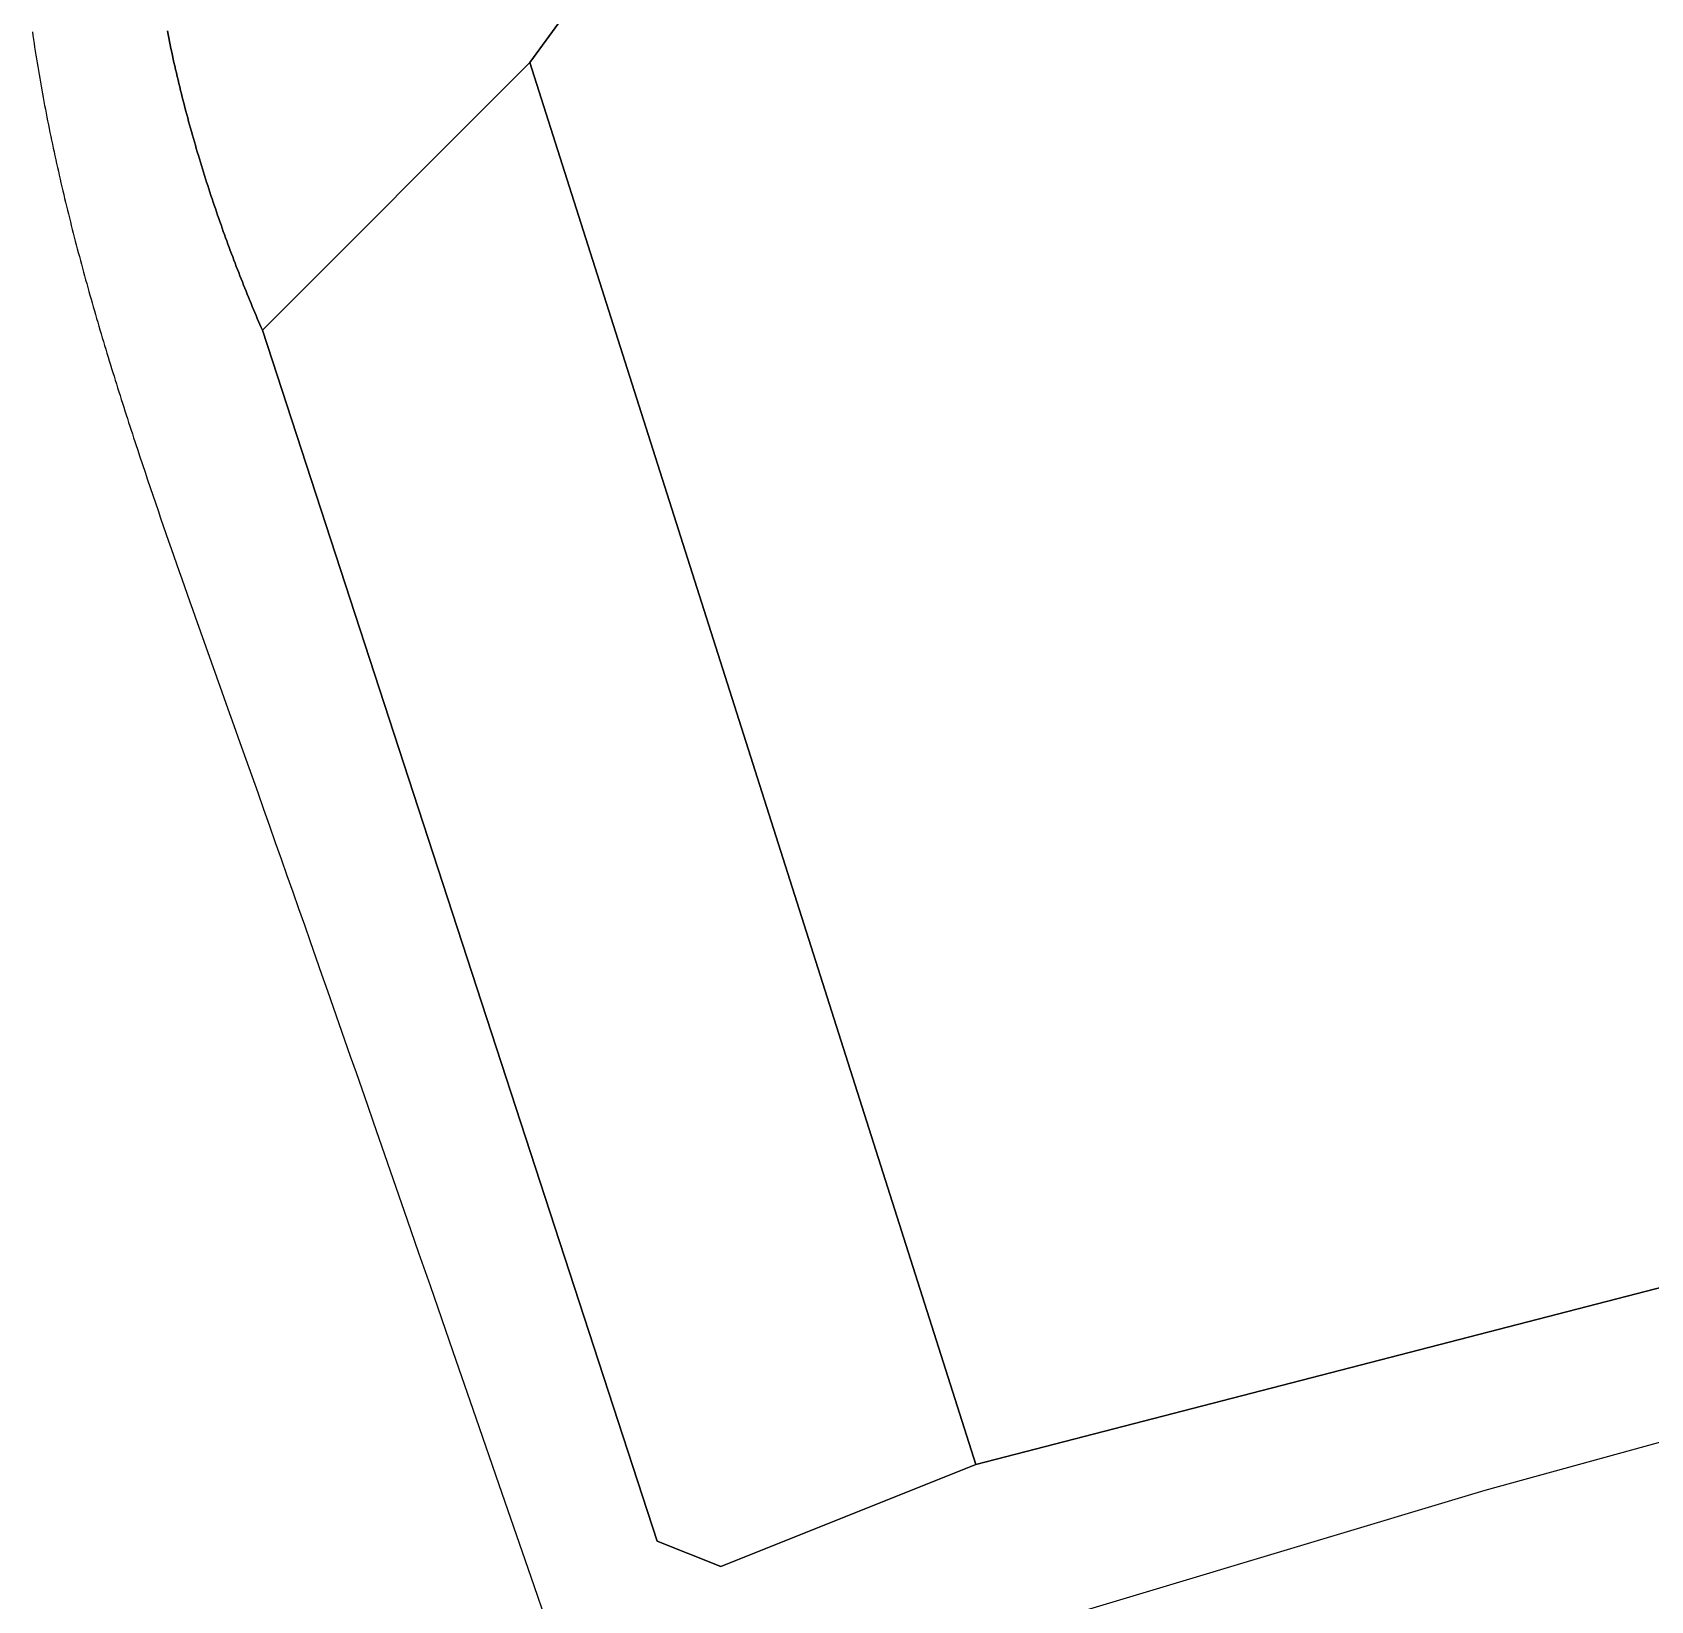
# Model space of a CAD drawing. Header units: millimetres. Extents: x -97041 to 275168, y -12500 to 263793.
# Drawn here: x -96724 to -59402, y 193936 to 230085 of the extents above; entities that cross this region are included whole.
import ezdxf

# ---------------------------------------------------------------- set-up
doc = ezdxf.new("R2010")
doc.units = ezdxf.units.MM
doc.layers.add('CLOSED_AREAS', color=7, linetype='Continuous')

msp = doc.modelspace()

# ---------------------------------------------------------------- linework, layer by layer
at = {"layer": 'CLOSED_AREAS'}
for points in [[(-93610.233, 230118.062), (-93594.172, 230036.944), (-93577.872, 229955.888), (-93561.335, 229874.895), (-93544.562, 229793.967), (-93527.557, 229713.107), (-93510.32, 229632.315), (-93492.855, 229551.594), (-93475.163, 229470.946), (-93457.245, 229390.372), (-93439.105, 229309.875), (-93420.745, 229229.457), (-93402.165, 229149.118), (-93383.369, 229068.862), (-93364.358, 228988.69), (-93345.135, 228908.604), (-93325.702, 228828.606), (-93306.059, 228748.697), (-93286.211, 228668.881), (-93266.158, 228589.157), (-93245.903, 228509.529), (-93225.448, 228429.999), (-93204.794, 228350.568), (-93183.945, 228271.237), (-93162.901, 228192.01), (-93141.665, 228112.888), (-93120.24, 228033.872), (-93098.626, 227954.965), (-93076.827, 227876.169), (-93054.844, 227797.485), (-93032.679, 227718.916), (-93010.334, 227640.463), (-92987.812, 227562.128), (-92965.114, 227483.913), (-92942.243, 227405.819), (-92919.2, 227327.85), (-92895.988, 227250.006), (-92872.608, 227172.29), (-92849.064, 227094.704), (-92825.355, 227017.249), (-92801.486, 226939.927), (-92777.458, 226862.74), (-92753.272, 226785.69), (-92728.931, 226708.78), (-92704.438, 226632.01), (-92679.793, 226555.383), (-92655, 226478.9), (-92630.06, 226402.564), (-92604.975, 226326.376), (-92579.747, 226250.339), (-92554.379, 226174.454), (-92528.872, 226098.723), (-92503.228, 226023.148), (-92477.45, 225947.731), (-92451.539, 225872.473), (-92425.498, 225797.378), (-92399.329, 225722.445), (-92373.034, 225647.679), (-92346.614, 225573.079), (-92320.072, 225498.649), (-92293.41, 225424.39), (-92266.629, 225350.304), (-92239.733, 225276.393), (-92212.723, 225202.658), (-92185.601, 225129.102), (-92158.369, 225055.727), (-92131.029, 224982.535), (-92103.583, 224909.526), (-92076.034, 224836.704), (-92048.383, 224764.07), (-92020.633, 224691.626), (-91992.785, 224619.374), (-91964.841, 224547.316), (-91936.804, 224475.454), (-91908.676, 224403.789), (-91880.458, 224332.323), (-91852.153, 224261.059), (-91823.763, 224189.999), (-91795.289, 224119.143), (-91766.735, 224048.495), (-91738.101, 223978.055), (-91709.391, 223907.827), (-91680.605, 223837.811), (-91651.747, 223768.009), (-91622.817, 223698.425), (-91593.819, 223629.058), (-91564.754, 223559.912), (-91535.625, 223490.988), (-91506.433, 223422.288), (-91477.18, 223353.815), (-91447.869, 223285.569), (-91418.501, 223217.553), (-85249.194, 229386.859), (-79667.441, 237025.048)], [(-79667.441, 237025.048), (-85249.194, 229386.859), (-74967.017, 197071.444), (-48820.908, 203828.304)], [(-96723.715, 230098.35), (-96710.828, 230009.12), (-96697.71, 229919.88), (-96684.363, 229830.632), (-96670.787, 229741.376), (-96656.984, 229652.112), (-96642.956, 229562.84), (-96628.704, 229473.561), (-96614.23, 229384.274), (-96599.536, 229294.981), (-96584.622, 229205.681), (-96569.49, 229116.376), (-96554.142, 229027.064), (-96538.579, 228937.747), (-96522.803, 228848.425), (-96506.815, 228759.098), (-96490.617, 228669.767), (-96474.21, 228580.431), (-96457.596, 228491.091), (-96440.776, 228401.748), (-96423.751, 228312.402), (-96406.524, 228223.052), (-96389.095, 228133.7), (-96371.467, 228044.346), (-96353.64, 227954.989), (-96335.616, 227865.631), (-96317.397, 227776.272), (-96298.984, 227686.911), (-96280.379, 227597.55), (-96261.583, 227508.188), (-96242.597, 227418.826), (-96223.424, 227329.464), (-96204.064, 227240.103), (-96184.519, 227150.743), (-96164.79, 227061.384), (-96144.88, 226972.026), (-96124.789, 226882.67), (-96104.52, 226793.316), (-96084.073, 226703.965), (-96063.449, 226614.616), (-96042.652, 226525.27), (-96021.681, 226435.928), (-96000.539, 226346.589), (-95979.227, 226257.254), (-95957.746, 226167.924), (-95936.099, 226078.598), (-95914.286, 225989.277), (-95892.309, 225899.961), (-95870.169, 225810.651), (-95847.868, 225721.347), (-95825.408, 225632.049), (-95802.79, 225542.757), (-95780.015, 225453.472), (-95757.085, 225364.195), (-95734.001, 225274.924), (-95710.765, 225185.662), (-95687.379, 225096.408), (-95663.844, 225007.162), (-95640.161, 224917.924), (-95616.332, 224828.696), (-95592.358, 224739.477), (-95568.241, 224650.268), (-95543.983, 224561.069), (-95519.584, 224471.88), (-95495.047, 224382.701), (-95470.373, 224293.534), (-95445.562, 224204.378), (-95420.618, 224115.233), (-95395.541, 224026.1), (-95370.333, 223936.979), (-95344.995, 223847.871), (-95319.529, 223758.776), (-95293.936, 223669.694), (-95268.218, 223580.625), (-95242.377, 223491.57), (-95216.413, 223402.529), (-95190.328, 223313.502), (-95164.124, 223224.49), (-95137.802, 223135.493), (-95111.364, 223046.512), (-95084.812, 222957.546), (-95058.146, 222868.596), (-95031.368, 222779.662), (-95004.48, 222690.745), (-94977.483, 222601.844), (-94950.379, 222512.961), (-94923.169, 222424.096), (-94895.854, 222335.248), (-94868.437, 222246.419), (-94840.919, 222157.608), (-94813.3, 222068.816), (-94785.583, 221980.043), (-94757.77, 221891.289), (-94729.861, 221802.555), (-94701.858, 221713.841), (-94673.763, 221625.148), (-94645.577, 221536.475), (-94617.301, 221447.823), (-94588.938, 221359.192), (-94560.488, 221270.584), (-94531.953, 221181.997), (-94503.335, 221093.432), (-94474.635, 221004.89), (-94445.855, 220916.371), (-94416.995, 220827.875), (-94388.058, 220739.402), (-94359.045, 220650.954), (-94329.958, 220562.529), (-94300.798, 220474.129), (-94242.264, 220297.404), (-94183.457, 220120.78), (-94124.387, 219944.261), (-94065.067, 219767.848), (-94005.509, 219591.544), (-93945.725, 219415.353), (-93885.726, 219239.275), (-93825.526, 219063.314), (-93765.134, 218887.473), (-93704.565, 218711.753), (-93643.828, 218536.158), (-93582.938, 218360.69), (-93521.904, 218185.351), (-93460.74, 218010.144), (-93399.457, 217835.071), (-93338.067, 217660.135), (-93276.583, 217485.339), (-93215.015, 217310.685), (-93153.376, 217136.175), (-93091.679, 216961.813), (-93029.934, 216787.6), (-92968.154, 216613.539), (-92844.537, 216265.884), (-92720.922, 215918.867), (-92597.405, 215572.509), (-92351.048, 214881.85), (-92212.638, 214493.374), (-92074.702, 214105.778), (-91937.224, 213719.028), (-91800.188, 213333.087), (-91663.578, 212947.92), (-91527.378, 212563.492), (-91391.571, 212179.767), (-91256.142, 211796.709), (-91121.075, 211414.284), (-90986.354, 211032.454), (-90851.962, 210651.186), (-90717.884, 210270.443), (-90584.104, 209890.19), (-90450.605, 209510.392), (-90317.372, 209131.012), (-90184.388, 208752.015), (-90051.638, 208373.367), (-89919.105, 207995.03), (-89786.773, 207616.97), (-89654.627, 207239.152), (-89522.65, 206861.539), (-89390.827, 206484.096), (-89259.14, 206106.787), (-89127.575, 205729.578), (-88996.115, 205352.433), (-88864.745, 204975.315), (-88602.207, 204221.022), (-88339.833, 203466.414), (-88077.495, 202711.208), (-87815.065, 201955.119), (-87552.414, 201197.863), (-87289.415, 200439.156), (-87025.938, 199678.713), (-86497.04, 198151.485), (-85964.695, 196613.905), (-85427.875, 195063.698), (-85157.467, 194283.15), (-84885.556, 193498.592)], [(-48820.908, 203828.304), (-74967.017, 197071.444), (-80842.547, 194721.232), (-82311.429, 195308.785), (-91418.501, 223217.553), (-91447.869, 223285.569), (-91477.18, 223353.815), (-91506.433, 223422.288), (-91535.625, 223490.988), (-91564.754, 223559.912), (-91593.819, 223629.058), (-91622.817, 223698.425), (-91651.747, 223768.009), (-91680.605, 223837.811), (-91709.391, 223907.827), (-91738.101, 223978.055), (-91766.735, 224048.495), (-91795.289, 224119.143), (-91823.763, 224189.999), (-91852.153, 224261.059), (-91880.458, 224332.323), (-91908.676, 224403.789), (-91936.804, 224475.454), (-91964.841, 224547.316), (-91992.785, 224619.374), (-92020.633, 224691.626), (-92048.383, 224764.07), (-92076.034, 224836.704), (-92103.583, 224909.526), (-92131.029, 224982.535), (-92158.369, 225055.727), (-92185.601, 225129.102), (-92212.723, 225202.658), (-92239.733, 225276.393), (-92266.629, 225350.304), (-92293.41, 225424.39), (-92320.072, 225498.649), (-92346.614, 225573.079), (-92373.034, 225647.679), (-92399.329, 225722.445), (-92425.498, 225797.378), (-92451.539, 225872.473), (-92477.45, 225947.731), (-92503.228, 226023.148), (-92528.872, 226098.723), (-92554.379, 226174.454), (-92579.747, 226250.339), (-92604.975, 226326.376), (-92630.06, 226402.564), (-92655, 226478.9), (-92679.793, 226555.383), (-92704.438, 226632.01), (-92728.931, 226708.78), (-92753.272, 226785.69), (-92777.458, 226862.74), (-92801.486, 226939.927), (-92825.355, 227017.249), (-92849.064, 227094.704), (-92872.608, 227172.29), (-92895.988, 227250.006), (-92919.2, 227327.85), (-92942.243, 227405.819), (-92965.114, 227483.913), (-92987.812, 227562.128), (-93010.334, 227640.463), (-93032.679, 227718.916), (-93054.844, 227797.485), (-93076.827, 227876.169), (-93098.626, 227954.965), (-93120.24, 228033.872), (-93141.665, 228112.888), (-93162.901, 228192.01), (-93183.945, 228271.237), (-93204.794, 228350.568), (-93225.448, 228429.999), (-93245.903, 228509.529), (-93266.158, 228589.157), (-93286.211, 228668.881), (-93306.059, 228748.697), (-93325.702, 228828.606), (-93345.135, 228908.604), (-93364.358, 228988.69), (-93383.369, 229068.862), (-93402.165, 229149.118), (-93420.745, 229229.457), (-93439.105, 229309.875), (-93457.245, 229390.372), (-93475.163, 229470.946), (-93492.855, 229551.594), (-93510.32, 229632.315), (-93527.557, 229713.107), (-93544.562, 229793.967), (-93561.335, 229874.895), (-93577.872, 229955.888), (-93594.172, 230036.944), (-93610.233, 230118.062)], [(-83780.312, 190314.585), (-63215.957, 196483.891), (-48233.355, 200596.762)]]:
    msp.add_lwpolyline(points, dxfattribs=at)
msp.add_lwpolyline([(-91418.501, 223217.553), (-82311.429, 195308.785), (-80842.547, 194721.232), (-74967.017, 197071.444), (-85249.194, 229386.859)], close=True, dxfattribs=at)

doc.saveas('drawing.dxf')
